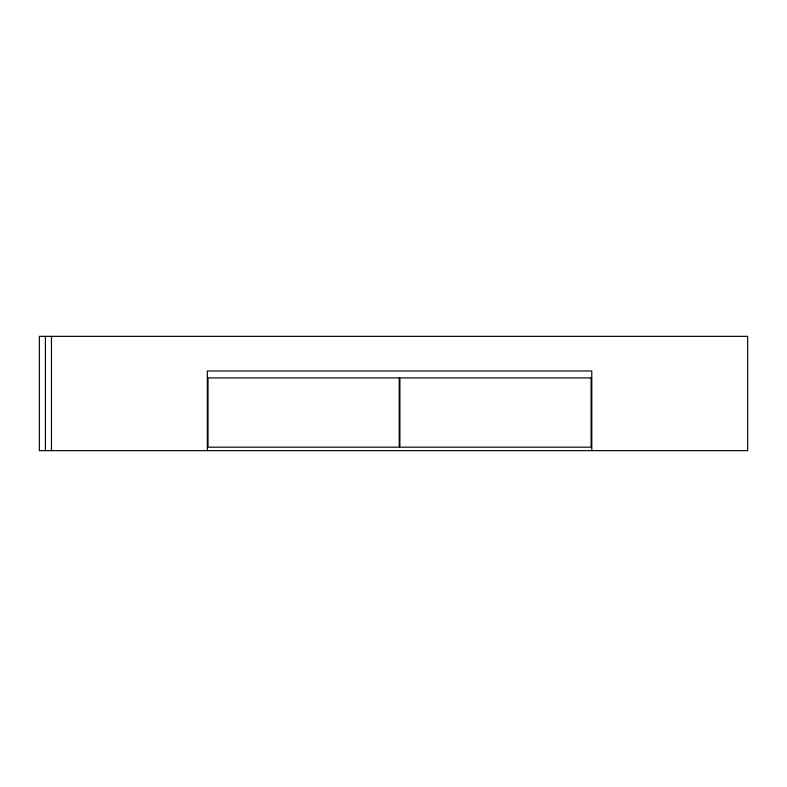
<?xml version="1.0" encoding="UTF-8"?>
<svg xmlns="http://www.w3.org/2000/svg" width="787" height="787" viewBox="0 0 787 787"><rect width="100%" height="100%" fill="white"/><g stroke="black" fill="none" stroke-linecap="round" stroke-linejoin="round"><path stroke-width="1.18" d="M591.785 450.646L591.785 370.982L207.335 370.982L207.335 450.646M51.47 336.354L51.47 450.646M45.41 336.354L45.41 450.646M747.65 336.354L39.35 336.354L39.35 450.646L747.65 450.646L747.65 336.354M399.216 377.917L208.024 377.917L208.024 447.183L399.216 447.183L399.216 377.917M591.096 377.917L399.904 377.917L399.904 447.183L591.096 447.183L591.096 377.917"/></g></svg>
